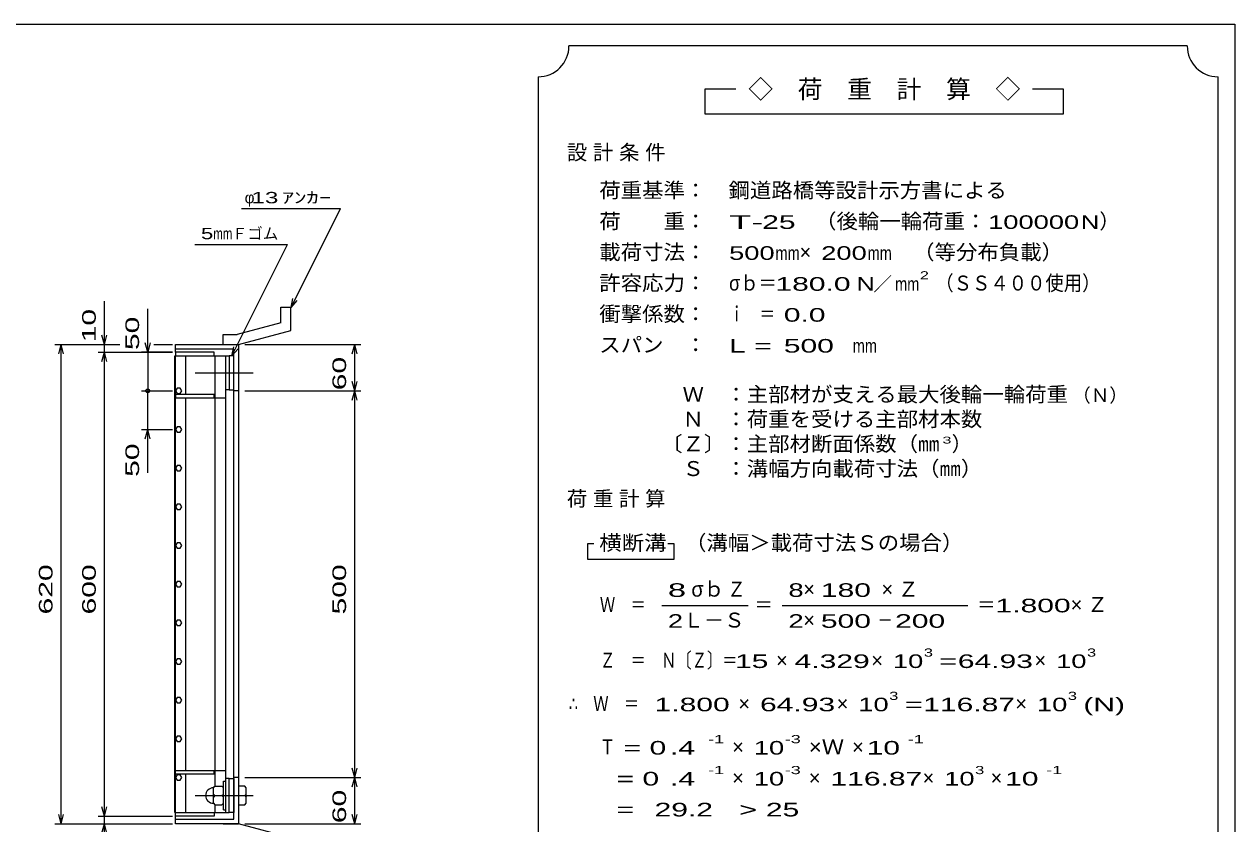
# Model space of a CAD drawing. Units: millimetres, scale not verified. Extents: x -1456 to 1385, y -1026 to 843.
# Drawn here: x -182 to 1385, y -192 to 843 of the extents above; entities that cross this region are included whole.
import ezdxf
from ezdxf.enums import TextEntityAlignment as Align

# ---------------------------------------------------------------- set-up
doc = ezdxf.new("R2010")
doc.units = ezdxf.units.MM
doc.header["$LTSCALE"] = 8
doc.linetypes.add('CHAIN', pattern=[18.5, 12, -1.5, 3.5, -1.5])
for name, color, linetype, lineweight in [('0_2', 150, 'Continuous', 25), ('16', 3, 'Continuous', 25), ('19', 6, 'Continuous', 25), ('22', 4, 'Continuous', 25), ('24', 2, 'Continuous', 25)]:
    doc.layers.add(name, color=color, linetype=linetype, lineweight=lineweight)
doc.styles.add('ベクトル', font='')
doc.styles.get('ベクトル').set_extended_font_data('ベクトル')

msp = doc.modelspace()

# ---------------------------------------------------------------- linework, layer by layer
at = {"layer": '0_2'}
for p, q in [((-1383.2, 842.8), (1384.8, 842.8)), ((1384.8, 842.8), (1384.8, -917.2))]:
    msp.add_line(p, q, dxfattribs=at)
at = {"layer": '16'}
for p, q in [((13.3, -177), (13.3, 414)), ((13.3, 414), (14, 414)), ((64, 418.5), (14, 418.5)), ((14, 418.5), (14, 414)), ((14, 414), (64, 414)), ((14, -177), (14, 414)), ((14, 414), (79, 414)), ((27.5, 364), (27.5, 414)), ((64, 414), (64, 418.5)), ((65.5, -142), (65.5, 414)), ((79, -177), (79, 414)), ((79, 414), (83.5, 414)), ((83.5, 414), (83.5, 370)), ((89.5, 414), (83.5, 414)), ((89.5, 370), (89.5, 414)), ((15.976, 371.95), (14, 368.472)), ((14, 368.472), (16.024, 365.022)), ((14, 364), (14, 359.5)), ((64, 364), (14, 364)), ((19.976, 371.978), (15.976, 371.95)), ((16.024, 365.022), (20.024, 365.05)), ((22, 368.5), (19.976, 371.978)), ((20.024, 365.05), (22, 368.528)), ((64, 359.5), (64, 364)), ((83.5, 370), (79, 370)), ((83.5, 370), (89.5, 370)), ((14, 359.5), (79, 359.5)), ((27.5, -122.5), (27.5, 359.5)), ((15.976, 321.95), (14, 318.472)), ((14, 318.472), (16.024, 315.022)), ((19.976, 321.978), (15.976, 321.95)), ((16.024, 315.022), (20.024, 315.05)), ((22, 318.5), (19.976, 321.978)), ((20.024, 315.05), (22, 318.528)), ((15.976, 271.95), (14, 268.472)), ((14, 268.472), (16.024, 265.022)), ((19.976, 271.978), (15.976, 271.95)), ((22, 268.5), (19.976, 271.978)), ((20.024, 265.05), (22, 268.528)), ((16.024, 265.022), (20.024, 265.05)), ((15.976, 221.95), (14, 218.472)), ((19.976, 221.978), (15.976, 221.95)), ((22, 218.5), (19.976, 221.978)), ((14, 218.472), (16.024, 215.022)), ((16.024, 215.022), (20.024, 215.05)), ((20.024, 215.05), (22, 218.528)), ((15.976, 171.95), (14, 168.472)), ((14, 168.472), (16.024, 165.022)), ((19.976, 171.978), (15.976, 171.95)), ((16.024, 165.022), (20.024, 165.05)), ((22, 168.5), (19.976, 171.978)), ((20.024, 165.05), (22, 168.528)), ((15.976, 121.95), (14, 118.472)), ((14, 118.472), (16.024, 115.022)), ((19.976, 121.978), (15.976, 121.95)), ((16.024, 115.022), (20.024, 115.05)), ((22, 118.5), (19.976, 121.978)), ((20.024, 115.05), (22, 118.528)), ((15.976, 71.95), (14, 68.472)), ((14, 68.472), (16.024, 65.022)), ((19.976, 71.978), (15.976, 71.95)), ((16.024, 65.022), (20.024, 65.05)), ((22, 68.5), (19.976, 71.978)), ((20.024, 65.05), (22, 68.528)), ((15.976, 21.95), (14, 18.472)), ((14, 18.472), (16.024, 15.022)), ((19.976, 21.978), (15.976, 21.95)), ((22, 18.5), (19.976, 21.978)), ((20.024, 15.05), (22, 18.528)), ((16.024, 15.022), (20.024, 15.05)), ((15.976, -28.05), (14, -31.528)), ((19.976, -28.022), (15.976, -28.05)), ((22, -31.5), (19.976, -28.022)), ((14, -31.528), (16.024, -34.978)), ((16.024, -34.978), (20.024, -34.95)), ((20.024, -34.95), (22, -31.472)), ((15.976, -78.05), (14, -81.528)), ((19.976, -78.022), (15.976, -78.05)), ((22, -81.5), (19.976, -78.022)), ((14, -81.528), (16.024, -84.978)), ((16.024, -84.978), (20.024, -84.95)), ((20.024, -84.95), (22, -81.472)), ((14, -127), (14, -122.5)), ((14, -122.5), (79, -122.5)), ((64, -127), (64, -122.5)), ((14, -127), (64, -127)), ((15.976, -128.05), (14, -131.528)), ((14, -131.528), (16.024, -134.978)), ((19.976, -128.022), (15.976, -128.05)), ((16.024, -134.978), (20.024, -134.95)), ((22, -131.5), (19.976, -128.022)), ((20.024, -134.95), (22, -131.472)), ((27.5, -177), (27.5, -127)), ((76, -173.5), (76, -136.5)), ((76, -136.5), (79, -136.5)), ((83.5, -133), (79, -133)), ((79, -173.5), (79, -136.5)), ((83.5, -177), (83.5, -133)), ((83.5, -133), (89.5, -133)), ((89.5, -133), (89.5, -177)), ((63, -145), (65, -143)), ((63, -165), (63, -145)), ((65, -155), (63, -153)), ((65, -155), (63, -157)), ((65, -143), (74, -143)), ((65, -155), (74, -155)), ((76, -145), (74, -143)), ((74, -155), (76, -153)), ((76, -157), (74, -155)), ((63, -165), (65, -167)), ((65, -167), (74, -167)), ((65.5, -177), (65.5, -168)), ((74, -167), (76, -165)), ((13.3, -177), (14, -177)), ((14, -177), (64, -177)), ((14, -181.5), (14, -177)), ((14, -177), (79, -177)), ((64, -181.5), (14, -181.5)), ((64, -177), (64, -181.5)), ((76, -173.5), (79, -173.5)), ((79, -177), (83.5, -177)), ((89.5, -177), (83.5, -177))]:
    msp.add_line(p, q, dxfattribs=at)
at = {"layer": '16', "linetype": 'CHAIN'}
for p, q in [((39.4, 392), (114.4, 392)), ((39.4, -155), (114.4, -155))]:
    msp.add_line(p, q, dxfattribs=at)
at = {"layer": '16'}
msp.add_arc((63, -155), 10, 90, 270, dxfattribs=at)
at = {"layer": '19'}
for p, q in [((150.11, 476.62), (163.11, 476.62)), ((150.11, 456.6), (150.11, 476.62)), ((163.11, 446.62), (163.11, 476.62)), ((150.11, 456.6), (93.78, 441.51)), ((75.49, 441.51), (93.78, 441.51)), ((75.49, 428.51), (75.49, 441.51)), ((95.5, 428.5), (163.11, 446.62)), ((14, 418.5), (14, 428.5)), ((14, 428.5), (95.5, 428.5)), ((75.5, 428.5), (95.5, 428.5)), ((95.5, 428.5), (95.5, -191.5)), ((89.5, 422.5), (14, 422.5)), ((89.5, -185.5), (89.5, 422.5)), ((95.5, 368.5), (89.5, 368.5)), ((95.5, -131.5), (89.5, -131.5)), ((103.5, -143), (95.5, -143)), ((95.5, -143), (95.5, -167)), ((95.5, -155), (103.5, -155)), ((105.5, -145), (103.5, -143)), ((105.5, -153), (103.5, -155)), ((103.5, -155), (105.5, -157)), ((105.5, -165), (105.5, -145)), ((95.5, -167), (103.5, -167)), ((103.5, -167), (105.5, -165)), ((14, -191.5), (14, -181.5)), ((14, -185.5), (89.5, -185.5)), ((95.5, -191.5), (14, -191.5)), ((75.5, -191.5), (95.5, -191.5)), ((163.11, -209.62), (95.5, -191.5))]:
    msp.add_line(p, q, dxfattribs=at)
at = {"layer": '22'}
for p, q in [((99.5, 604.5), (227.5, 604.5)), ((163.5, 476.5), (227.5, 604.5)), ((39, 558), (159, 558)), ((87, 414), (159, 558)), ((163.5, 476.5), (165.9, 488.18)), ((-78, 428.5), (-78, 484.5)), ((-22, 418.5), (-22, 474.5)), ((163.5, 476.5), (171.5, 485.3)), ((-78, 428.5), (-81.2, 440.5)), ((-78, 428.5), (-74.8, 440.5)), ((-142, 428.5), (-58, 428.5)), ((-137.2, 416.5), (-134, 428.5)), ((-130.8, 416.5), (-134, 428.5)), ((-134, -191.5), (-134, 428.5)), ((-86, 428.5), (-58, 428.5)), ((-78, 418.5), (-78, 428.5)), ((-22, 418.5), (-25.2, 430.5)), ((-18.8, 430.5), (-22, 418.5)), ((-14, 428.5), (10, 428.5)), ((-14, 428.5), (10, 428.5)), ((87, 414), (89.4, 425.68)), ((103.5, 428.5), (253.9, 428.5)), ((242.7, 416.5), (245.9, 428.5)), ((249.1, 416.5), (245.9, 428.5)), ((245.9, 368.5), (245.9, 428.5)), ((-86, 418.5), (10, 418.5)), ((-81.2, 406.5), (-78, 418.5)), ((-74.8, 406.5), (-78, 418.5)), ((-78, -181.5), (-78, 418.5)), ((10, 418.5), (-30, 418.5)), ((-22, 418.5), (-22, 368.5)), ((87, 414), (95, 422.8)), ((245.9, 368.5), (242.7, 380.5)), ((245.9, 368.5), (249.1, 380.5)), ((-30, 368.5), (10, 368.5)), ((-22, 318.5), (-22, 368.5)), ((103.5, 368.5), (253.9, 368.5)), ((242.7, 356.5), (245.9, 368.5)), ((249.1, 356.5), (245.9, 368.5)), ((245.9, -131.5), (245.9, 368.5)), ((-30, 318.5), (10, 318.5)), ((-25.2, 306.5), (-22, 318.5)), ((-18.8, 306.5), (-22, 318.5)), ((-22, 262.5), (-22, 318.5)), ((245.9, -131.5), (242.7, -119.5)), ((245.9, -131.5), (249.1, -119.5)), ((103.5, -131.5), (253.9, -131.5)), ((242.7, -143.5), (245.9, -131.5)), ((249.1, -143.5), (245.9, -131.5)), ((245.9, -191.5), (245.9, -131.5)), ((-78, -181.5), (-81.2, -169.5)), ((-78, -181.5), (-74.8, -169.5)), ((-134, -191.5), (-137.2, -179.5)), ((-134, -191.5), (-130.8, -179.5)), ((-86, -181.5), (10, -181.5)), ((-78, -191.5), (-78, -181.5)), ((245.9, -191.5), (242.7, -179.5)), ((245.9, -191.5), (249.1, -179.5)), ((-142, -191.5), (10, -191.5)), ((-86, -191.5), (10, -191.5)), ((-81.2, -203.5), (-78, -191.5)), ((-74.8, -203.5), (-78, -191.5)), ((-78, -247.5), (-78, -191.5)), ((103.5, -191.5), (253.9, -191.5))]:
    msp.add_line(p, q, dxfattribs=at)
msp.add_circle((-22, 368.5), 2.4, dxfattribs=at)
at = {"layer": '24', "color": 4}
for p, q in [((1323.2, 814.8), (523.2, 814.8)), ((483.2, 774.8), (483.2, -465.2)), ((1363.2, -465.2), (1363.2, 774.8)), ((739.2, 758.8), (699.2, 758.8)), ((699.2, 758.8), (699.2, 726.8)), ((1163.2, 758.8), (1123.2, 758.8)), ((1163.2, 726.8), (1163.2, 758.8)), ((699.2, 726.8), (1163.2, 726.8)), ((555.2, 170.8), (547.2, 170.8)), ((547.2, 170.8), (547.2, 150.8)), ((659.2, 170.8), (651.2, 170.8)), ((659.2, 150.8), (659.2, 170.8)), ((547.2, 150.8), (659.2, 150.8)), ((643.2, 90.8), (755.2, 90.8)), ((799.2, 90.8), (1039.2, 90.8))]:
    msp.add_line(p, q, dxfattribs=at)
for centre, start, end in [((483.2, 814.8), 270, 0), ((1363.2, 814.8), 180, 270)]:
    msp.add_arc(centre, 40, start, end, dxfattribs=at)

# ---------------------------------------------------------------- texts
at = {"layer": '22', "color": 2, "style": 'ベクトル'}
for s, p in [('φ', (103.5, 618.5)), ('Ｆゴム', (87, 572))]:
    msp.add_text(s, height=14.66, dxfattribs=at).set_placement(p, align=Align.MIDDLE_LEFT)
for s, width, p in [(' 13 ', 1.6, (103.5, 618.5)), ('ｱﾝｶｰ', 1.6, (151.5, 618.5)), ('5', 1.45, (47, 572)), ('mm', 0.75, (63, 572))]:
    msp.add_text(s, height=14.66, dxfattribs=dict(at, width=width)).set_placement(p, align=Align.MIDDLE_LEFT)
at = {"layer": '22', "color": 2, "style": 'ベクトル', "width": 1.65}
for s, p in [(' 10 ', (-98, 420.5)), (' 50 ', (-42, 410.5)), (' 60 ', (225.9, 358.5)), (' 50 ', (-42, 246.5)), (' 620 ', (-154, 68.5)), (' 600 ', (-98, 68.5)), (' 500 ', (225.9, 68.5)), (' 60 ', (225.9, -201.5))]:
    msp.add_text(s, height=17.6, rotation=90, dxfattribs=at).set_placement(p, align=Align.MIDDLE_LEFT)
at = {"layer": '24', "style": 'ベクトル'}
for s, height, p in [('◇\u3000荷\u3000重\u3000計\u3000算\u3000◇', 23.46, (755.2, 758.8)), ('）', 19.35, (1209.6, 588)), ('×', 19.35, (821.6, 548)), ('／', 17.6, (917.2, 506.8)), ('（Ｎ）', 17.6, (1174.4, 362.8)), ('）', 19.35, (1018.4, 300)), ('σｂ', 19.35, (681.6, 112)), ('×', 19.35, (826.4, 112)), ('Ｌ－Ｓ', 19.35, (671.2, 72)), ('×', 19.35, (826.4, 72)), ('×', 19.35, (791.2, 20)), ('×', 19.35, (914.4, 20)), ('×', 19.35, (1125.6, 20)), ('×', 19.35, (742.4, -36)), ('×', 19.35, (869.6, -36)), ('×', 19.35, (1100.8, -36)), ('×', 19.35, (734.4, -92)), ('×', 19.35, (889.6, -92)), ('×', 19.35, (734.4, -132)), ('×', 19.35, (833.6, -132)), ('×', 19.35, (980.8, -132)), ('×', 19.35, (1068.8, -132))]:
    msp.add_text(s, height=height, dxfattribs=at).set_placement(p, align=Align.MIDDLE_LEFT)
for s, height, width, p in [('荷重基準：\u3000', 19.35, 1.05, (562.4, 628)), ('鋼道路橋等設計示方書による', 19.35, 1.05, (729.6, 628)), ('荷\u3000\u3000重：\u3000', 19.35, 1.05, (562.4, 588)), ('T-', 17.6, 2, (730.4, 586.8)), (' 25 ', 17.6, 1.65, (762.4, 586.8)), ('（後輪一輪荷重：', 19.35, 1.05, (841.6, 588)), ('100000', 17.6, 1.5, (1065.6, 586.8)), ('N', 17.6, 1.4, (1185.6, 586.8)), ('載荷寸法：\u3000', 19.35, 1.05, (562.4, 548)), ('500', 17.6, 1.5, (730.4, 546.8)), ('mm', 17.6, 0.8, (790.4, 546.8)), ('200', 17.6, 1.5, (849.6, 546.8)), ('mm', 17.6, 0.8, (909.6, 546.8)), ('\u3000（等分布負載）', 19.35, 1.05, (940.8, 548)), ('許容応力：\u3000', 19.35, 1.05, (562.4, 508)), ('σｂ＝', 19.35, 0.9, (730.4, 508)), ('2', 10.56, 1.5, (977.2, 518)), ('（ＳＳ４００使用）', 19.35, 0.9, (997.2, 508)), ('180.0', 17.6, 1.65, (790.4, 506.8)), ('N', 17.6, 1.4, (895.2, 506.8)), ('mm', 17.6, 0.8, (945.2, 506.8)), ('衝撃係数：\u3000', 19.35, 1.05, (562.4, 468)), ('ｉ\u3000＝', 19.35, 0.75, (730.4, 468)), (' 0.0', 17.6, 1.65, (790.4, 466.8)), ('スパン\u3000：\u3000', 19.35, 1.05, (562.4, 428)), ('L =', 17.6, 1.65, (730.4, 426.8)), (' 500 ', 17.6, 1.65, (790.4, 426.8)), ('mm', 17.6, 0.8, (890.4, 426.8)), ('\u3000Ｗ\u3000：主部材が支える最大後輪一輪荷重', 19.35, 1.05, (642.4, 364)), ('\u3000Ｎ\u3000：荷重を受ける主部材本数', 19.35, 1.05, (642.4, 332)), ('〔Ｚ〕：主部材断面係数（㎜', 19.35, 1.05, (642.4, 300)), ('3', 8.798, 1.8, (1006.4, 304.8)), ('\u3000Ｓ\u3000：溝幅方向載荷寸法（㎜）', 19.35, 1.05, (642.4, 268)), ('横断溝', 19.35, 1.1, (562.4, 172)), ('\u3000（溝幅＞載荷寸法Ｓの場合）', 19.35, 1.05, (645.6, 172)), ('8', 17.6, 1.8, (651.2, 110.8)), ('Ｚ', 19.35, 0.9, (728, 112)), ('8', 17.6, 1.5, (807.2, 110.8)), (' 180 ', 17.6, 1.65, (838.4, 110.8)), ('Ｗ\u3000＝', 19.35, 0.75, (563.2, 92)), ('＝', 19.35, 0.9, (763.2, 92)), ('＝', 19.35, 0.9, (1051.2, 92)), ('1.800', 17.6, 1.65, (1075.2, 90.8)), ('2', 17.6, 1.5, (651.2, 70.8)), ('2', 17.6, 1.5, (807.2, 70.8)), (' 500 ', 17.6, 1.65, (838.4, 70.8)), (' 200 ', 17.6, 1.65, (934.4, 70.8)), ('－', 19.35, 0.75, (922.4, 72)), ('Ｚ\u3000＝\u3000Ｎ〔Ｚ〕＝', 19.35, 0.75, (563.2, 20)), ('3', 10.56, 1.5, (982.4, 30)), ('3', 10.56, 1.5, (1193.6, 30)), (' 15 ', 17.6, 1.65, (727.2, 18.8)), ('4.329', 17.6, 1.65, (815.2, 18.8)), ('10', 17.6, 1.5, (942.4, 18.8)), ('=', 17.6, 1.7, (1002.4, 18.8)), ('64.93', 17.6, 1.65, (1026.4, 18.8)), ('10', 17.6, 1.5, (1153.6, 18.8)), ('∴\u3000Ｗ\u3000＝', 19.35, 0.75, (523.2, -36)), (' 1.800', 17.6, 1.65, (623.2, -37.2)), ('64.93', 17.6, 1.65, (770.4, -37.2)), ('10', 17.6, 1.5, (897.6, -37.2)), ('3', 10.56, 1.5, (937.6, -26)), ('116.87', 17.6, 1.65, (981.6, -37.2)), ('10', 17.6, 1.5, (1128.8, -37.2)), ('3', 10.56, 1.5, (1168.8, -26)), ('(N)', 17.6, 1.65, (1188.8, -37.2)), ('=', 17.6, 1.7, (957.6, -37.2)), ('-1', 10.56, 1.65, (703.2, -82)), ('-3', 10.56, 1.65, (802.4, -82)), ('-1', 10.56, 1.65, (961.6, -82)), ('Ｔ', 19.35, 0.75, (563.2, -92)), (' = 0', 17.6, 1.65, (583.2, -93.2)), (' .4 ', 17.6, 1.65, (643.2, -93.2)), ('10', 17.6, 1.5, (762.4, -93.2)), ('×Ｗ', 19.35, 1.1, (833.6, -92)), (' 10 ', 17.6, 1.65, (897.6, -93.2)), ('  = 0', 17.6, 1.65, (563.2, -133.2)), (' .4 ', 17.6, 1.65, (643.2, -133.2)), ('-1', 10.56, 1.65, (703.2, -122)), ('10', 17.6, 1.5, (762.4, -133.2)), ('-3', 10.56, 1.65, (802.4, -122)), ('116.87', 17.6, 1.65, (861.6, -133.2)), ('10', 17.6, 1.5, (1008.8, -133.2)), ('3', 10.56, 1.5, (1048.8, -122)), (' 10 ', 17.6, 1.65, (1076.8, -133.2)), ('-1', 10.56, 1.65, (1140.8, -122)), ('  =', 17.6, 1.65, (563.2, -173.2)), (' 29.2', 17.6, 1.65, (623.2, -173.2)), ('>', 17.6, 1.7, (743.2, -173.2)), (' 25 ', 17.6, 1.65, (767.2, -173.2))]:
    msp.add_text(s, height=height, dxfattribs=dict(at, width=width)).set_placement(p, align=Align.MIDDLE_LEFT)
at = {"layer": '24', "char_height": 19.35, "attachment_point": 4, "style": 'ベクトル'}
for s, insert in [('\\T1.28;設計条件', (520.4, 676)), ('\\T1.28;荷重計算', (520.4, 228)), ('\\T1.42;×Ｚ', (927.6, 112)), ('\\T1.42;×Ｚ', (1172.4, 92))]:
    msp.add_mtext(s, dxfattribs=dict(at, insert=insert))

doc.saveas('drawing.dxf')
